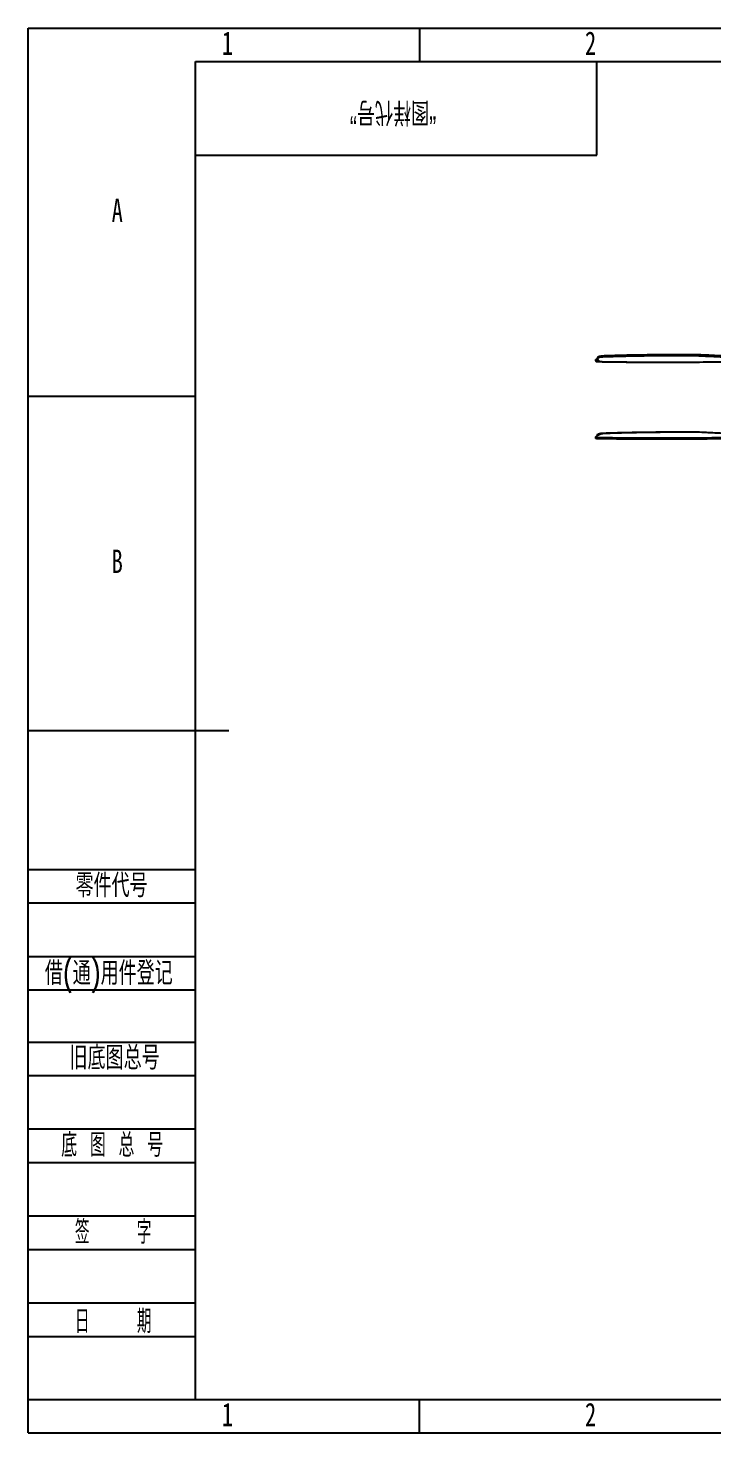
# Model space of a CAD drawing. Header units: millimetres. Extents: x 0 to 297, y 0 to 210.
# Drawn here: x 0 to 102.2, y 0 to 210 of the extents above; entities that cross this region are included whole.
import ezdxf

# ---------------------------------------------------------------- set-up
doc = ezdxf.new("R2010")
doc.units = ezdxf.units.MM
doc.layers.add('图框', color=7, linetype='Continuous')
doc.layers.add('粗实线层', color=7, linetype='Continuous', lineweight=25)
doc.styles.add('SLDTEXTSTYLE0', font='TXT', dxfattribs={"width": 0.7, "bigfont": 'bigfont'})
doc.styles.add('SLDTEXTSTYLE2', font='TXT', dxfattribs={"width": 0.614286, "bigfont": 'bigfont'})
doc.styles.add('SLDTEXTSTYLE4', font='TXT', dxfattribs={"width": 0.566667, "bigfont": 'bigfont'})
doc.styles.add('SLDTEXTSTYLE5', font='TXT', dxfattribs={"width": 0.7})

msp = doc.modelspace()

# ---------------------------------------------------------------- linework, layer by layer
at = {"color": 7, "linetype": 'Continuous', "lineweight": 25}
for p, q in [((84.8, 160.38), (84.81, 160.23)), ((85.01, 160.6), (84.82, 160.41)), ((84.83, 160.26), (84.82, 160.41)), ((85.02, 160.46), (84.83, 160.26)), ((85.06, 160.65), (85.01, 160.6)), ((85.02, 160.46), (85.01, 160.6)), ((85.07, 160.5), (85.02, 160.46)), ((85.06, 160.71), (85.05, 160.56)), ((85.1, 160.46), (85.29, 160.26)), ((86.05, 160.85), (86.06, 160.99)), ((85.06, 149.18), (85.06, 149.12)), ((84.8, 148.85), (84.81, 148.71)), ((84.82, 148.88), (85.01, 149.08)), ((85.07, 148.61), (85.06, 148.76))]:
    msp.add_line(p, q, dxfattribs=at)
at = {"color": 7, "linetype": 'Continuous', "lineweight": 25, "flags": 128}
for points in [[(84.82, 160.41), (84.8, 160.39), (84.8, 160.38)], [(84.83, 160.26), (84.81, 160.24), (84.81, 160.22), (84.83, 160.2), (84.85, 160.19), (84.89, 160.17), (84.94, 160.16), (85, 160.15), (85.07, 160.14)], [(86.06, 160.99), (85.81, 160.98), (85.59, 160.95), (85.39, 160.91), (85.24, 160.87), (85.13, 160.81), (85.07, 160.74), (85.06, 160.71)], [(86.05, 160.85), (85.8, 160.83), (85.58, 160.81), (85.38, 160.77), (85.23, 160.72), (85.12, 160.66), (85.06, 160.6), (85.06, 160.53), (85.1, 160.46)], [(85.01, 149.08), (85.1, 149.15), (85.24, 149.22), (85.42, 149.28), (85.64, 149.34), (85.89, 149.39), (86.15, 149.43), (86.43, 149.45), (86.71, 149.47)], [(85.07, 149.13), (85.07, 149.15), (85.07, 149.22), (85.13, 149.28), (85.24, 149.34), (85.39, 149.39), (85.59, 149.43), (85.81, 149.45), (86.06, 149.47)], [(85.06, 148.76), (84.99, 148.77), (84.93, 148.78), (84.88, 148.79), (84.84, 148.81), (84.82, 148.82), (84.8, 148.84), (84.8, 148.86), (84.82, 148.88)], [(85.07, 148.61), (85, 148.62), (84.94, 148.63), (84.89, 148.64), (84.85, 148.66), (84.83, 148.68), (84.81, 148.7), (84.81, 148.71)]]:
    msp.add_lwpolyline(points, dxfattribs=at)
at = {"color": 7, "linetype": 'Continuous', "lineweight": 25}
msp.add_arc((85.75, 161.07), 0.929, 239.8712, 271.0571, dxfattribs=at)
for points, knots in [([(85.07, 160.14), (86.98, 160.11), (90.81, 160.06), (94.72, 160.05), (96.72, 160.06), (96.77, 160.06)], [0, 0, 0, 0, 0.494758, 0.988647, 1, 1, 1, 1]), ([(85.77, 160.14), (87.74, 160.11), (91.67, 160.06), (97.07, 160.06), (101.86, 160.09), (104.68, 160.14), (106.01, 160.16)], [0, 0, 0, 0, 0.287348, 0.574192, 0.799494, 1, 1, 1, 1]), ([(106.04, 160.69), (105.6, 160.72), (104.73, 160.78), (103.43, 160.83), (102.15, 160.88), (100.86, 160.95), (99.56, 161), (98.22, 161.03), (96.85, 161.03), (95.48, 161.02), (94.19, 161.01), (93.04, 161), (92.02, 160.98), (91.06, 160.97), (90.14, 160.95), (89.28, 160.93), (88.53, 160.91), (87.86, 160.89), (87.24, 160.88), (86.65, 160.86), (86.25, 160.85), (86.05, 160.85)], [0, 0, 0, 0, 0.063369, 0.126884, 0.189255, 0.25112, 0.313997, 0.379608, 0.447981, 0.52065, 0.585938, 0.643956, 0.695403, 0.740978, 0.791694, 0.835439, 0.873656, 0.907787, 0.939265, 0.969524, 1, 1, 1, 1]), ([(106.03, 160.84), (105.6, 160.87), (104.72, 160.93), (103.43, 160.97), (102.14, 161.03), (100.86, 161.09), (99.56, 161.14), (98.22, 161.17), (96.85, 161.17), (95.48, 161.16), (94.19, 161.15), (93.04, 161.14), (92.03, 161.13), (91.06, 161.11), (90.15, 161.1), (89.29, 161.08), (88.54, 161.06), (87.87, 161.04), (87.25, 161.02), (86.66, 161.01), (86.26, 161), (86.06, 160.99)], [0, 0, 0, 0, 0.063389, 0.126913, 0.189285, 0.251167, 0.314076, 0.379736, 0.448131, 0.520772, 0.586022, 0.644009, 0.695432, 0.740988, 0.791687, 0.835423, 0.873637, 0.907769, 0.939251, 0.969517, 1, 1, 1, 1]), ([(106.01, 160.86), (105.75, 160.88), (105.12, 160.93), (104.03, 160.97), (102.86, 161.03), (101.7, 161.09), (100.5, 161.14), (99.22, 161.17), (97.84, 161.17), (96.46, 161.16), (95.15, 161.15), (93.98, 161.14), (92.93, 161.13), (91.94, 161.11), (90.99, 161.1), (90.1, 161.08), (89.31, 161.06), (88.6, 161.04), (87.95, 161.02), (87.33, 161.01), (86.91, 161), (86.71, 160.99)], [0, 0, 0, 0, 0.044248, 0.10907, 0.172717, 0.235863, 0.300058, 0.36706, 0.436853, 0.510979, 0.577562, 0.636734, 0.689207, 0.735695, 0.78743, 0.832059, 0.871055, 0.905884, 0.93801, 0.968894, 1, 1, 1, 1]), ([(86.06, 149.47), (86.31, 149.47), (86.8, 149.48), (87.56, 149.51), (88.37, 149.53), (89.22, 149.55), (90.12, 149.57), (91.09, 149.59), (92.23, 149.6), (93.44, 149.62), (94.74, 149.63), (96.09, 149.64), (97.1, 149.65), (97.67, 149.65), (97.74, 149.65)], [0, 0, 0, 0, 0.06375, 0.12786, 0.197003, 0.275853, 0.34767, 0.430654, 0.527094, 0.639278, 0.741901, 0.857228, 0.982662, 1, 1, 1, 1]), ([(86.71, 149.47), (86.96, 149.47), (87.48, 149.48), (88.28, 149.51), (89.13, 149.53), (90.02, 149.55), (90.96, 149.57), (91.97, 149.59), (93.14, 149.6), (94.38, 149.62), (95.7, 149.63), (97.07, 149.64), (98.52, 149.65), (99.96, 149.64), (101.22, 149.59), (102.33, 149.53), (103.34, 149.48), (104.36, 149.43), (105.27, 149.4), (105.81, 149.35), (106.01, 149.34)], [0, 0, 0, 0, 0.03871, 0.077639, 0.119624, 0.167503, 0.211111, 0.261501, 0.320061, 0.388181, 0.450496, 0.520525, 0.596691, 0.672218, 0.743758, 0.798514, 0.853124, 0.908534, 0.964649, 1, 1, 1, 1]), ([(105.86, 148.79), (103.89, 148.76), (99.96, 148.69), (94.53, 148.67), (89.57, 148.69), (86.56, 148.74), (85.06, 148.76)], [0, 0, 0, 0, 0.279917, 0.559681, 0.779662, 1, 1, 1, 1]), ([(105.87, 148.65), (103.9, 148.61), (99.97, 148.55), (94.54, 148.53), (89.58, 148.55), (86.57, 148.59), (85.07, 148.61)], [0, 0, 0, 0, 0.279917, 0.559681, 0.779662, 1, 1, 1, 1]), ([(106.01, 148.64), (104.27, 148.61), (100.63, 148.55), (95.41, 148.53), (90.41, 148.55), (87.32, 148.59), (85.77, 148.61)], [0, 0, 0, 0, 0.261976, 0.54871, 0.774172, 1, 1, 1, 1])]:
    msp.add_open_spline(points, degree=3, knots=knots, dxfattribs=at)
at = {"layer": '图框'}
for p, q in [((0, 0), (0, 210)), ((0, 210), (297, 210)), ((58.5, 210), (58.5, 205)), ((0, 155), (25, 155)), ((0, 84.22), (25, 84.22)), ((0, 79.22), (25, 79.22)), ((0, 71.22), (25, 71.22)), ((0, 66.22), (25, 66.22)), ((0, 58.43), (25, 58.43)), ((0, 53.43), (25, 53.43)), ((0, 45.43), (25, 45.43)), ((0, 40.43), (25, 40.43)), ((0, 32.43), (25, 32.43)), ((0, 27.43), (25, 27.43)), ((0, 19.43), (25, 19.43)), ((0, 14.43), (25, 14.43)), ((0, 5), (25, 5)), ((58.5, 0), (58.5, 5)), ((0, 0), (297, 0))]:
    msp.add_line(p, q, dxfattribs=at)
at = {"layer": '图框', "linetype": 'Continuous', "lineweight": 25}
for p, q in [((25, 5), (25, 205)), ((25, 205), (292, 205))]:
    msp.add_line(p, q, dxfattribs=at)
at = {"layer": '图框', "lineweight": 25}
for p, q in [((0, 105), (30, 105)), ((25, 5), (292, 5))]:
    msp.add_line(p, q, dxfattribs=at)
at = {"layer": '粗实线层'}
for p, q in [((85, 191), (85, 205)), ((25, 191), (85, 191))]:
    msp.add_line(p, q, dxfattribs=at)

# ---------------------------------------------------------------- texts
at = {"layer": '图框', "char_height": 3.5}
for s, insert, attachment_point, style in [('1', (29.79, 209.5), 2, 'SLDTEXTSTYLE5'), ('2', (84.04, 209.5), 2, 'SLDTEXTSTYLE5'), ('A', (13.32, 184.5), 2, 'SLDTEXTSTYLE5'), ('B', (13.32, 132.04), 2, 'SLDTEXTSTYLE5'), ('零件代号', (7.08, 83.58), 1, 'SLDTEXTSTYLE0'), ('借(通)用件登记', (2.5, 70.47), 1, 'SLDTEXTSTYLE0'), ('旧底图总号', (6.19, 57.82), 1, 'SLDTEXTSTYLE0'), ('底 图 总 号', (4.95, 44.77), 1, 'SLDTEXTSTYLE2'), ('签    字', (12.71, 31.76), 2, 'SLDTEXTSTYLE4'), ('日    期', (12.71, 18.41), 2, 'SLDTEXTSTYLE4'), ('1', (29.79, 4.5), 2, 'SLDTEXTSTYLE5'), ('2', (84.04, 4.5), 2, 'SLDTEXTSTYLE5')]:
    msp.add_mtext(s, dxfattribs=dict(at, insert=insert, attachment_point=attachment_point, style=style))
at = {"layer": '图框', "insert": (54.53, 195.65), "char_height": 3.5, "attachment_point": 2, "rotation": 180, "style": 'SLDTEXTSTYLE0'}
msp.add_mtext('“图样代号”', dxfattribs=at)

doc.saveas('drawing.dxf')
